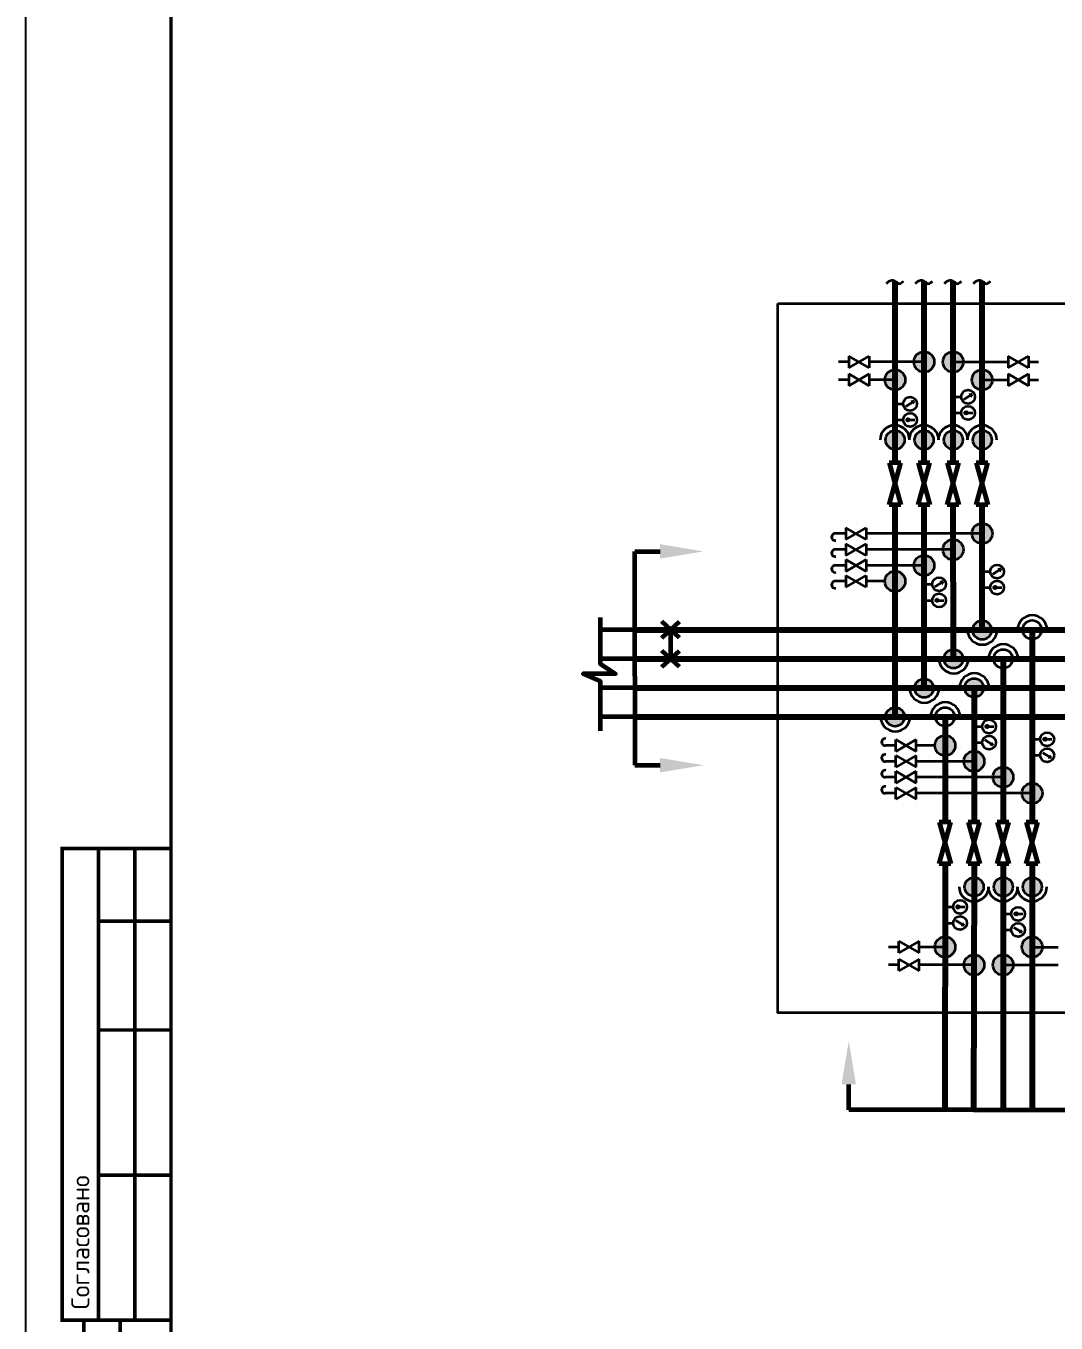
# Model space of a CAD drawing. Header units: millimetres. Extents: x 1642 to 8235, y 1174 to 5441.
# Drawn here: x 2909.9 to 3051.9, y 1263.3 to 1442.1 of the extents above; entities that cross this region are included whole.
import ezdxf
from ezdxf.enums import TextEntityAlignment as Align

# ---------------------------------------------------------------- set-up
doc = ezdxf.new("R2010")
doc.units = ezdxf.units.MM
for name, color, linetype, lineweight in [('7 тонкие', 7, 'Continuous', 20), ('Объекты проект.', 1, 'Continuous', 80), ('Размерный', 4, 'Continuous', 30), ('Размеры на чертеже', 250, 'Continuous', 25)]:
    doc.layers.add(name, color=color, linetype=linetype, lineweight=lineweight)
doc.styles.add('-ISOCPEUR-', font='isocpeur.TTF')
doc.styles.get("Standard").update_dxf_attribs({"font": 'arial.ttf'})
pattern_1 = [(0, (-263.652, -82.413), (0, 6.985), [5.08, -1.905]), (90, (-263.652, -82.413), (-6.985, 4e-16), [5.08, -1.905])]

# ---------------------------------------------------------------- blocks, each defined once
blk = doc.blocks.new('*U306')
blk.add_lwpolyline([(0, 123), (594, 123), (594, -297), (0, -297)], close=True)
at = {"const_width": 0.5}
blk.add_lwpolyline([(20, 118), (589, 118), (589, -292), (20, -292)], close=True, dxfattribs=at)
for points in [[(20, -207), (5, -207), (5, -142), (20, -142)], [(10, -142), (10, -207)], [(15, -142), (15, -207)], [(10, -152), (20, -152)], [(10, -167), (20, -167)], [(10, -187), (20, -187)], [(20, -292), (8, -292), (8, -207), (20, -207)], [(13, -207), (13, -292)]]:
    blk.add_lwpolyline(points, dxfattribs=at)
at = {"style": '-ISOCPEUR-'}
blk.add_text('Согласовано', height=2.5, rotation=90, dxfattribs=at).set_placement((7.5, -205.5), align=Align.MIDDLE_LEFT)
blk.add_attdef('РАЗРАБОТАЛ', text='', height=2.5).set_placement((424.5, -264.22), align=Align.MIDDLE_LEFT)
at = {"flags": 8}
for tag, height, p in [('ДАТА', 2.5, (464.07, -264.4)), ('ЛИСТ', 3, (560.39, -271.92)), ('ЛИСТОВ', 3, (577.89, -271.92))]:
    blk.add_attdef(tag, text='', height=height, dxfattribs=at).set_placement(p, align=Align.MIDDLE_CENTER)
for tag, p in [('ТЕПЛОВЫЕ_СЕТИ_001', (489.41, -270.98)), ('ИМЯ_ЧЕРТЕЖА_001', (491.51, -285.58))]:
    blk.add_attdef(tag, p, '', height=3, dxfattribs=at)
blk.add_attdef('ПРОВЕРИЛ', (424.75, -270.73), '', height=2.5)
at = {"style": '-ISOCPEUR-', "flags": 8}
blk.add_attdef('ФОРМАТ', text='', height=3, dxfattribs=at).set_placement((554.97, -294.75), align=Align.MIDDLE_CENTER)

msp = doc.modelspace()

# ---------------------------------------------------------------- hatches: boundary and pattern name
at = {"lineweight": 35}
h = msp.add_hatch(color=256, dxfattribs=at)
h.dxf.hatch_style = 1
h.paths.add_polyline_path([(3033.73, 1394.361, -0.4142136), (3032.318, 1395.773, -0.4142136), (3033.73, 1397.184)])
h.paths.add_polyline_path([(3033.73, 1394.361), (3033.73, 1397.184, -0.4142136), (3035.141, 1395.773, -0.4142136)])
h = msp.add_hatch(color=256, dxfattribs=at)
h.dxf.hatch_style = 1
h.paths.add_polyline_path([(3037.73, 1394.361, 0.4142136), (3039.141, 1395.773, 0.4142136), (3037.73, 1397.184)])
h.paths.add_polyline_path([(3037.73, 1394.361), (3037.73, 1397.184, 0.4142136), (3036.318, 1395.773, 0.4142136)])
h = msp.add_hatch(color=256, dxfattribs=at)
h.dxf.hatch_style = 1
h.paths.add_polyline_path([(3029.73, 1391.891, -0.4142136), (3028.318, 1393.303, -0.4142136), (3029.73, 1394.714)])
h.paths.add_polyline_path([(3029.73, 1391.891), (3029.73, 1394.714, -0.4142136), (3031.141, 1393.303, -0.4142136)])
h = msp.add_hatch(color=256, dxfattribs=at)
h.dxf.hatch_style = 1
h.paths.add_polyline_path([(3041.73, 1391.891, 0.4142136), (3043.141, 1393.303, 0.4142136), (3041.73, 1394.714)])
h.paths.add_polyline_path([(3041.73, 1391.891), (3041.73, 1394.714, 0.4142136), (3040.318, 1393.303, 0.4142136)])
h = msp.add_hatch(color=256, dxfattribs=at)
h.dxf.hatch_style = 1
h.paths.add_polyline_path([(3031.703, 1387.781, 1), (3031.32, 1387.781, 1)])
h = msp.add_hatch(color=256, dxfattribs=at)
h.dxf.hatch_style = 1
h.paths.add_polyline_path([(3039.703, 1388.741, 1), (3039.32, 1388.741, 1)])
h = msp.add_hatch(color=256, dxfattribs=at)
h.dxf.hatch_style = 1
h.paths.add_polyline_path([(3041.73, 1370.702, -0.4142136), (3040.318, 1372.113, -0.4142136), (3041.73, 1373.524)])
h.paths.add_polyline_path([(3041.73, 1370.702), (3041.73, 1373.524, -0.4142136), (3043.141, 1372.113, -0.4142136)])
h = msp.add_hatch(color=256, dxfattribs=at)
h.dxf.hatch_style = 1
h.paths.add_polyline_path([(3037.73, 1368.485, -0.4142136), (3036.318, 1369.896, -0.4142136), (3037.73, 1371.308)])
h.paths.add_polyline_path([(3037.73, 1368.485), (3037.73, 1371.308, -0.4142136), (3039.141, 1369.896, -0.4142136)])
h = msp.add_hatch(color=256, dxfattribs=at)
h.dxf.hatch_style = 1
h.paths.add_polyline_path([(3033.73, 1366.302, -0.4142136), (3032.318, 1367.714, -0.4142136), (3033.73, 1369.125)])
h.paths.add_polyline_path([(3033.73, 1366.302), (3033.73, 1369.125, -0.4142136), (3035.141, 1367.714, -0.4142136)])
h = msp.add_hatch(color=256, dxfattribs=at)
h.dxf.hatch_style = 1
h.paths.add_polyline_path([(3029.73, 1364.12, -0.4142136), (3028.318, 1365.531, -0.4142136), (3029.73, 1366.943)])
h.paths.add_polyline_path([(3029.73, 1364.12), (3029.73, 1366.943, -0.4142136), (3031.141, 1365.531, -0.4142136)])
h = msp.add_hatch(color=256, dxfattribs=at)
h.dxf.hatch_style = 1
h.paths.add_polyline_path([(3043.703, 1364.663, 1), (3043.32, 1364.663, 1)])
h = msp.add_hatch(color=256, dxfattribs=at)
h.dxf.hatch_style = 1
h.paths.add_polyline_path([(3035.703, 1362.907, 1), (3035.32, 1362.907, 1)])
h = msp.add_hatch(dxfattribs=at)
h.set_pattern_fill('ANGLE', color=1)
h.set_pattern_definition(pattern_1)
h.paths.add_polyline_path([(3047.314, 1358.845), (3049.931, 1358.845, 1)])
h.paths.add_polyline_path([(3049.931, 1358.845), (3048.623, 1358.845), (3048.623, 1357.537, 0.4142136)])
h.paths.add_polyline_path([(3048.623, 1358.845), (3047.314, 1358.845, 0.4142136), (3048.623, 1357.537)])
h = msp.add_hatch(color=256, dxfattribs=at)
h.dxf.hatch_style = 1
h.paths.add_polyline_path([(3042.213, 1345.52, 1), (3042.596, 1345.52, 1)])
h = msp.add_hatch(color=256, dxfattribs=at)
h.dxf.hatch_style = 1
h.paths.add_polyline_path([(3036.623, 1344.308, 0.4142136), (3035.211, 1342.896, 0.4142136), (3036.623, 1341.485)])
h.paths.add_polyline_path([(3036.623, 1344.308), (3036.623, 1341.485, 0.4142136), (3038.034, 1342.896, 0.4142136)])
h = msp.add_hatch(color=256, dxfattribs=at)
h.dxf.hatch_style = 1
h.paths.add_polyline_path([(3050.213, 1343.764, 1), (3050.596, 1343.764, 1)])
h = msp.add_hatch(color=256, dxfattribs=at)
h.dxf.hatch_style = 1
h.paths.add_polyline_path([(3040.623, 1342.125, 0.4142136), (3039.211, 1340.714, 0.4142136), (3040.623, 1339.302)])
h.paths.add_polyline_path([(3040.623, 1342.125), (3040.623, 1339.302, 0.4142136), (3042.034, 1340.714, 0.4142136)])
h = msp.add_hatch(color=256, dxfattribs=at)
h.dxf.hatch_style = 1
h.paths.add_polyline_path([(3044.623, 1339.942, 0.4142136), (3043.211, 1338.531, 0.4142136), (3044.623, 1337.12)])
h.paths.add_polyline_path([(3044.623, 1339.942), (3044.623, 1337.12, 0.4142136), (3046.034, 1338.531, 0.4142136)])
h = msp.add_hatch(color=256, dxfattribs=at)
h.dxf.hatch_style = 1
h.paths.add_polyline_path([(3048.623, 1337.726, 0.4142136), (3047.211, 1336.314, 0.4142136), (3048.623, 1334.903)])
h.paths.add_polyline_path([(3048.623, 1337.726), (3048.623, 1334.903, 0.4142136), (3050.034, 1336.314, 0.4142136)])
h = msp.add_hatch(color=256, dxfattribs=at)
h.dxf.hatch_style = 1
h.paths.add_polyline_path([(3038.213, 1320.646, 1), (3038.596, 1320.646, 1)])
h = msp.add_hatch(color=256, dxfattribs=at)
h.dxf.hatch_style = 1
h.paths.add_polyline_path([(3046.213, 1319.686, 1), (3046.596, 1319.686, 1)])
h = msp.add_hatch(color=256, dxfattribs=at)
h.dxf.hatch_style = 1
h.paths.add_polyline_path([(3036.623, 1316.536, 0.4142136), (3035.211, 1315.124, 0.4142136), (3036.623, 1313.713)])
h.paths.add_polyline_path([(3036.623, 1316.536), (3036.623, 1313.713, 0.4142136), (3038.034, 1315.124, 0.4142136)])
h = msp.add_hatch(color=256, dxfattribs=at)
h.dxf.hatch_style = 1
h.paths.add_polyline_path([(3048.623, 1316.536, -0.4142136), (3050.034, 1315.124, -0.4142136), (3048.623, 1313.713)])
h.paths.add_polyline_path([(3048.623, 1316.536), (3048.623, 1313.713, -0.4142136), (3047.211, 1315.124, -0.4142136)])
h = msp.add_hatch(color=256, dxfattribs=at)
h.dxf.hatch_style = 1
h.paths.add_polyline_path([(3040.623, 1314.066, 0.4142136), (3039.211, 1312.655, 0.4142136), (3040.623, 1311.243)])
h.paths.add_polyline_path([(3040.623, 1314.066), (3040.623, 1311.243, 0.4142136), (3042.034, 1312.655, 0.4142136)])
h = msp.add_hatch(color=256, dxfattribs=at)
h.dxf.hatch_style = 1
h.paths.add_polyline_path([(3044.623, 1314.066, -0.4142136), (3046.034, 1312.655, -0.4142136), (3044.623, 1311.243)])
h.paths.add_polyline_path([(3044.623, 1314.066), (3044.623, 1311.243, -0.4142136), (3043.211, 1312.655, -0.4142136)])
at = {"layer": 'Объекты проект.'}
h = msp.add_hatch(color=6, dxfattribs=at)
h.dxf.hatch_style = 1
h.paths.add_polyline_path([(3029.73, 1383.707), (3029.73, 1386.323, -0.4142136), (3031.038, 1385.015, -0.4142136)])
h.paths.add_polyline_path([(3029.73, 1383.707, -0.4142136), (3028.421, 1385.015, -0.4142136), (3029.73, 1386.323)])
h = msp.add_hatch(color=4, dxfattribs=at)
h.dxf.hatch_style = 1
h.paths.add_polyline_path([(3033.73, 1383.707), (3033.73, 1386.323, -0.4142136), (3035.038, 1385.015, -0.4142136)])
h.paths.add_polyline_path([(3033.73, 1383.707, -0.4142136), (3032.421, 1385.015, -0.4142136), (3033.73, 1386.323)])
h = msp.add_hatch(color=5, dxfattribs=at)
h.dxf.hatch_style = 1
h.paths.add_polyline_path([(3037.73, 1383.707, -0.4072342), (3036.453, 1385.015, -0.4072342), (3037.73, 1386.323)])
h.paths.add_polyline_path([(3037.73, 1383.707), (3037.73, 1386.323, -0.4212276), (3039.069, 1385.015, -0.4212276)])
h = msp.add_hatch(color=1, dxfattribs=at)
h.dxf.hatch_style = 1
h.paths.add_polyline_path([(3041.73, 1383.707, -0.4072342), (3040.453, 1385.015, -0.4072342), (3041.73, 1386.323)])
h.paths.add_polyline_path([(3041.73, 1383.707), (3041.73, 1386.323, -0.4212276), (3043.069, 1385.015, -0.4212276)])
h = msp.add_hatch(color=1, dxfattribs=at)
h.dxf.hatch_style = 1
h.paths.add_polyline_path([(3043.038, 1358.812, 0.0063426), (3043.037, 1358.845), (3040.422, 1358.845, 0.0063426), (3040.421, 1358.812, 1)])
h.paths.add_polyline_path([(3041.73, 1360.12), (3041.73, 1358.845), (3043.037, 1358.845, 0.4068022)])
h.paths.add_polyline_path([(3041.73, 1360.12, 0.4068022), (3040.422, 1358.845), (3041.73, 1358.845)])
h = msp.add_hatch(color=5, dxfattribs=at)
h.dxf.hatch_style = 1
h.paths.add_polyline_path([(3039.095, 1354.845), (3036.479, 1354.845, 1)])
h.paths.add_polyline_path([(3037.785, 1356.153, 0.4136599), (3036.479, 1354.845), (3037.787, 1354.845)])
h.paths.add_polyline_path([(3037.785, 1356.153), (3037.787, 1354.845), (3039.095, 1354.845, 0.4147674)])
h = msp.add_hatch(dxfattribs=at)
h.set_pattern_fill('ANGLE', color=5)
h.set_pattern_definition(pattern_1)
h.paths.add_polyline_path([(3043.314, 1354.845), (3045.931, 1354.845, 1)])
h.paths.add_polyline_path([(3045.931, 1354.845), (3044.623, 1354.845), (3044.623, 1353.537, 0.4142136)])
h.paths.add_polyline_path([(3044.623, 1354.845), (3043.314, 1354.845, 0.4142136), (3044.623, 1353.537)])
h = msp.add_hatch(color=4, dxfattribs=at)
h.dxf.hatch_style = 1
h.paths.add_polyline_path([(3032.421, 1350.812), (3035.038, 1350.812, -1)])
h.paths.add_polyline_path([(3035.038, 1350.812), (3033.73, 1350.812), (3033.73, 1352.12, -0.4142136)])
h.paths.add_polyline_path([(3033.73, 1350.812), (3032.421, 1350.812, -0.4142136), (3033.73, 1352.12)])
h = msp.add_hatch(color=4, dxfattribs=at)
h.dxf.hatch_style = 1
h.paths.add_polyline_path([(3039.314, 1350.845), (3041.931, 1350.845, 1)])
h.paths.add_polyline_path([(3041.931, 1350.845), (3040.623, 1350.845), (3040.623, 1349.537, 0.4142136)])
h.paths.add_polyline_path([(3040.623, 1350.845), (3039.314, 1350.845, 0.4142136), (3040.623, 1349.537)])
h = msp.add_hatch(color=6, dxfattribs=at)
h.dxf.hatch_style = 1
h.paths.add_polyline_path([(3029.73, 1348.153, 0.4142136), (3028.421, 1346.845), (3029.73, 1346.845)])
h.paths.add_polyline_path([(3029.73, 1348.153), (3029.73, 1346.845), (3031.038, 1346.845, 0.4142136)])
h.paths.add_polyline_path([(3031.038, 1346.845), (3029.73, 1346.845), (3028.421, 1346.845, 1)])
h = msp.add_hatch(dxfattribs=at)
h.set_pattern_fill('ANGLE', color=6)
h.set_pattern_definition(pattern_1)
h.paths.add_polyline_path([(3035.314, 1346.845), (3037.931, 1346.845, 1)])
h.paths.add_polyline_path([(3037.931, 1346.845), (3036.623, 1346.845), (3036.623, 1345.537, 0.4142136)])
h.paths.add_polyline_path([(3036.623, 1346.845), (3035.314, 1346.845, 0.4142136), (3036.623, 1345.537)])
h = msp.add_hatch(color=4, dxfattribs=at)
h.dxf.hatch_style = 1
h.paths.add_polyline_path([(3040.623, 1324.72), (3040.623, 1322.104, 0.4142136), (3041.931, 1323.412, 0.4142136)])
h.paths.add_polyline_path([(3040.623, 1324.72, 0.4142136), (3039.314, 1323.412, 0.4142136), (3040.623, 1322.104)])
h = msp.add_hatch(color=5, dxfattribs=at)
h.dxf.hatch_style = 1
h.paths.add_polyline_path([(3044.623, 1324.72, 0.4072342), (3043.346, 1323.412, 0.4072342), (3044.623, 1322.104)])
h.paths.add_polyline_path([(3044.623, 1324.72), (3044.623, 1322.104, 0.4212276), (3045.962, 1323.412, 0.4212276)])
h = msp.add_hatch(color=1, dxfattribs=at)
h.dxf.hatch_style = 1
h.paths.add_polyline_path([(3048.623, 1324.72, 0.4072342), (3047.346, 1323.412, 0.4072342), (3048.623, 1322.104)])
h.paths.add_polyline_path([(3048.623, 1324.72), (3048.623, 1322.104, 0.4212276), (3049.962, 1323.412, 0.4212276)])

# ---------------------------------------------------------------- linework, layer by layer
at = {"color": 18, "lineweight": 35, "true_color": 0x000000}
for p, q in [((3023.346, 1396.581), (3023.346, 1394.964)), ((3023.346, 1394.964), (3026.142, 1396.581)), ((3026.142, 1394.964), (3023.346, 1396.581)), ((3026.142, 1396.581), (3026.142, 1394.964)), ((3045.317, 1396.581), (3045.317, 1394.964)), ((3048.113, 1394.964), (3045.317, 1396.581)), ((3045.317, 1394.964), (3048.113, 1396.581)), ((3048.113, 1396.581), (3048.113, 1394.964)), ((3023.346, 1395.773), (3021.947, 1395.773)), ((3033.73, 1395.773), (3026.142, 1395.773)), ((3037.73, 1395.773), (3045.317, 1395.773)), ((3048.113, 1395.773), (3049.512, 1395.773)), ((3023.346, 1393.303), (3021.947, 1393.303)), ((3023.346, 1394.112), (3023.346, 1392.494)), ((3023.346, 1392.494), (3026.142, 1394.112)), ((3026.142, 1392.494), (3023.346, 1394.112)), ((3026.142, 1394.112), (3026.142, 1392.494)), ((3029.73, 1393.303), (3026.142, 1393.303)), ((3041.73, 1393.303), (3045.317, 1393.303)), ((3045.317, 1394.112), (3045.317, 1392.494)), ((3048.113, 1392.494), (3045.317, 1394.112)), ((3045.317, 1392.494), (3048.113, 1394.112)), ((3048.113, 1394.112), (3048.113, 1392.494)), ((3048.113, 1393.303), (3049.512, 1393.303)), ((3039.223, 1390.595), (3040.36, 1391.317)), ((3040.36, 1391.317), (3039.952, 1391.247)), ((3040.36, 1391.317), (3040.123, 1390.977)), ((3029.73, 1389.996), (3030.855, 1389.996)), ((3031.223, 1389.635), (3032.36, 1390.356)), ((3032.36, 1390.356), (3031.952, 1390.286)), ((3032.36, 1390.356), (3032.123, 1390.017)), ((3037.73, 1390.956), (3038.855, 1390.956)), ((3029.73, 1387.781), (3030.855, 1387.781)), ((3031.511, 1387.781), (3032.464, 1387.781)), ((3037.73, 1388.741), (3038.855, 1388.741)), ((3039.511, 1388.741), (3040.464, 1388.741)), ((3022.933, 1372.113), (3021.534, 1372.113)), ((3022.933, 1372.922), (3022.933, 1371.304)), ((3022.933, 1371.304), (3025.729, 1372.922)), ((3025.729, 1371.304), (3022.933, 1372.922)), ((3025.729, 1372.922), (3025.729, 1371.304)), ((3041.73, 1372.113), (3025.729, 1372.113)), ((3022.933, 1369.896), (3021.534, 1369.896)), ((3022.933, 1370.705), (3022.933, 1369.087)), ((3022.933, 1369.087), (3025.729, 1370.705)), ((3025.729, 1369.087), (3022.933, 1370.705)), ((3025.729, 1370.705), (3025.729, 1369.087)), ((3037.73, 1369.896), (3025.729, 1369.896)), ((3022.933, 1368.523), (3022.933, 1366.905)), ((3022.933, 1366.905), (3025.729, 1368.523)), ((3025.729, 1366.905), (3022.933, 1368.523)), ((3025.729, 1368.523), (3025.729, 1366.905)), ((3022.933, 1367.714), (3021.534, 1367.714)), ((3022.933, 1366.34), (3022.933, 1364.722)), ((3022.933, 1364.722), (3025.729, 1366.34)), ((3025.729, 1364.722), (3022.933, 1366.34)), ((3033.73, 1367.714), (3025.729, 1367.714)), ((3025.729, 1366.34), (3025.729, 1364.722)), ((3041.73, 1366.877), (3042.855, 1366.877)), ((3043.223, 1366.516), (3044.36, 1367.238)), ((3044.36, 1367.238), (3043.952, 1367.168)), ((3044.36, 1367.238), (3044.123, 1366.899)), ((3022.933, 1365.531), (3021.534, 1365.531)), ((3028.318, 1365.531), (3025.729, 1365.531)), ((3033.73, 1365.121), (3034.855, 1365.121)), ((3035.223, 1364.761), (3036.36, 1365.482)), ((3036.36, 1365.482), (3035.952, 1365.412)), ((3036.36, 1365.482), (3036.123, 1365.143)), ((3041.73, 1364.663), (3042.855, 1364.663)), ((3043.511, 1364.663), (3044.464, 1364.663)), ((3033.73, 1362.907), (3034.855, 1362.907)), ((3035.511, 1362.907), (3036.464, 1362.907)), ((3040.623, 1345.52), (3041.749, 1345.52)), ((3042.404, 1345.52), (3043.358, 1345.52)), ((3029.826, 1342.896), (3028.427, 1342.896)), ((3029.826, 1342.087), (3029.826, 1343.705)), ((3029.826, 1343.705), (3032.622, 1342.087)), ((3032.622, 1343.705), (3029.826, 1342.087)), ((3032.622, 1342.087), (3032.622, 1343.705)), ((3035.211, 1342.896), (3032.622, 1342.896)), ((3040.623, 1343.306), (3041.749, 1343.306)), ((3042.116, 1343.667), (3043.253, 1342.945)), ((3043.253, 1342.945), (3042.845, 1343.015)), ((3043.253, 1342.945), (3043.016, 1343.284)), ((3048.623, 1343.764), (3049.749, 1343.764)), ((3050.404, 1343.764), (3051.358, 1343.764)), ((3029.826, 1339.905), (3029.826, 1341.523)), ((3029.826, 1341.523), (3032.622, 1339.905)), ((3032.622, 1341.523), (3029.826, 1339.905)), ((3032.622, 1339.905), (3032.622, 1341.523)), ((3048.623, 1341.55), (3049.749, 1341.55)), ((3050.116, 1341.911), (3051.253, 1341.189)), ((3051.253, 1341.189), (3050.845, 1341.259)), ((3051.253, 1341.189), (3051.016, 1341.528)), ((3029.826, 1340.714), (3028.427, 1340.714)), ((3029.826, 1337.722), (3029.826, 1339.34)), ((3029.826, 1339.34), (3032.622, 1337.722)), ((3032.622, 1339.34), (3029.826, 1337.722)), ((3040.623, 1340.714), (3032.622, 1340.714)), ((3032.622, 1337.722), (3032.622, 1339.34)), ((3029.826, 1338.531), (3028.427, 1338.531)), ((3044.623, 1338.531), (3032.622, 1338.531)), ((3029.826, 1336.314), (3028.427, 1336.314)), ((3029.826, 1335.505), (3029.826, 1337.123)), ((3029.826, 1337.123), (3032.622, 1335.505)), ((3032.622, 1337.123), (3029.826, 1335.505)), ((3032.622, 1335.505), (3032.622, 1337.123)), ((3048.623, 1336.314), (3032.622, 1336.314)), ((3036.623, 1320.646), (3037.749, 1320.646)), ((3038.404, 1320.646), (3039.358, 1320.646)), ((3044.623, 1319.686), (3045.749, 1319.686)), ((3046.404, 1319.686), (3047.358, 1319.686)), ((3036.623, 1318.432), (3037.749, 1318.432)), ((3038.116, 1318.792), (3039.253, 1318.071)), ((3039.253, 1318.071), (3038.845, 1318.141)), ((3039.253, 1318.071), (3039.016, 1318.41)), ((3046.116, 1317.832), (3047.253, 1317.111)), ((3030.239, 1314.315), (3030.239, 1315.933)), ((3030.239, 1315.933), (3033.035, 1314.315)), ((3033.035, 1315.933), (3030.239, 1314.315)), ((3033.035, 1314.315), (3033.035, 1315.933)), ((3044.623, 1317.471), (3045.749, 1317.471)), ((3047.253, 1317.111), (3046.845, 1317.181)), ((3047.253, 1317.111), (3047.016, 1317.45)), ((3030.239, 1315.124), (3028.84, 1315.124)), ((3036.623, 1315.124), (3033.035, 1315.124)), ((3048.623, 1315.124), (3052.21, 1315.124)), ((3030.239, 1312.655), (3028.84, 1312.655)), ((3030.239, 1311.846), (3030.239, 1313.464)), ((3030.239, 1313.464), (3033.035, 1311.846)), ((3033.035, 1313.464), (3030.239, 1311.846)), ((3033.035, 1311.846), (3033.035, 1313.464)), ((3040.623, 1312.655), (3033.035, 1312.655)), ((3044.623, 1312.655), (3052.21, 1312.655))]:
    msp.add_line(p, q, dxfattribs=at)
at = {"lineweight": 60}
for p, q in [((3030.532, 1381.862), (3028.927, 1381.862)), ((3028.927, 1376.082), (3030.532, 1381.862)), ((3028.927, 1381.862), (3030.532, 1376.082)), ((3034.532, 1381.862), (3032.927, 1381.862)), ((3032.927, 1376.082), (3034.532, 1381.862)), ((3032.927, 1381.862), (3034.532, 1376.082)), ((3038.532, 1381.862), (3036.927, 1381.862)), ((3036.927, 1376.082), (3038.532, 1381.862)), ((3036.927, 1381.862), (3038.532, 1376.082)), ((3042.532, 1381.862), (3040.927, 1381.862)), ((3040.927, 1376.082), (3042.532, 1381.862)), ((3040.927, 1381.862), (3042.532, 1376.082)), ((3030.532, 1376.082), (3028.927, 1376.082)), ((3034.532, 1376.082), (3032.927, 1376.082)), ((3038.532, 1376.082), (3036.927, 1376.082)), ((3042.532, 1376.082), (3040.927, 1376.082)), ((2993.831, 1352.447), (2993.839, 1369.658)), ((2993.839, 1369.658), (2997.332, 1369.657)), ((3000.024, 1357.72), (2997.565, 1359.97)), ((2997.565, 1357.72), (3000.024, 1359.97)), ((2998.795, 1354.845), (2998.795, 1358.845)), ((3000.024, 1353.72), (2997.565, 1355.97)), ((2997.565, 1353.72), (3000.024, 1355.97)), ((2993.831, 1352.447), (2993.836, 1340.18)), ((2993.839, 1340.18), (2997.332, 1340.182)), ((3037.425, 1332.345), (3035.82, 1332.345)), ((3035.82, 1332.345), (3037.425, 1326.566)), ((3035.82, 1326.566), (3037.425, 1332.345)), ((3041.425, 1332.345), (3039.82, 1332.345)), ((3039.82, 1332.345), (3041.425, 1326.566)), ((3039.82, 1326.566), (3041.425, 1332.345)), ((3045.425, 1332.345), (3043.82, 1332.345)), ((3043.82, 1332.345), (3045.425, 1326.566)), ((3043.82, 1326.566), (3045.425, 1332.345)), ((3049.425, 1332.345), (3047.82, 1332.345)), ((3047.82, 1332.345), (3049.425, 1326.566)), ((3047.82, 1326.566), (3049.425, 1332.345)), ((3037.425, 1326.566), (3035.82, 1326.566)), ((3041.425, 1326.566), (3039.82, 1326.566)), ((3045.425, 1326.566), (3043.82, 1326.566)), ((3049.425, 1326.566), (3047.82, 1326.566)), ((3023.342, 1292.685), (3023.344, 1296.179)), ((3040.554, 1292.677), (3023.342, 1292.685)), ((3040.554, 1292.677), (3057.766, 1292.685))]:
    msp.add_line(p, q, dxfattribs=at)
at = {"color": 18, "lineweight": 35, "true_color": 0x000000}
msp.add_lwpolyline([(3013.546, 1403.823), (3063.914, 1403.823), (3063.914, 1306.062), (3013.546, 1306.062)], close=True, dxfattribs=at)
for centre, radius in [((3033.73, 1395.773), 1.411), ((3037.73, 1395.773), 1.411), ((3029.73, 1393.303), 1.411), ((3041.73, 1393.303), 1.411), ((3039.801, 1390.956), 0.946), ((3031.801, 1389.996), 0.946), ((3039.801, 1388.741), 0.946), ((3031.801, 1387.781), 0.946), ((3031.511, 1387.781), 0.192), ((3039.511, 1388.741), 0.192), ((3029.73, 1385.015), 1.308), ((3033.73, 1385.015), 1.308), ((3037.761, 1385.015), 1.308), ((3041.761, 1385.015), 1.308), ((3041.73, 1372.113), 1.411), ((3037.73, 1369.896), 1.411), ((3033.73, 1367.714), 1.411), ((3043.801, 1366.877), 0.946), ((3029.73, 1365.531), 1.411), ((3035.801, 1365.121), 0.946), ((3043.801, 1364.663), 0.946), ((3043.511, 1364.663), 0.192), ((3035.801, 1362.907), 0.946), ((3035.511, 1362.907), 0.192), ((3041.73, 1358.812), 1.308), ((3048.623, 1358.845), 1.308), ((3037.787, 1354.845), 1.308), ((3044.623, 1354.845), 1.308), ((3033.73, 1350.812), 1.308), ((3040.623, 1350.845), 1.308), ((3029.73, 1346.845), 1.308), ((3036.623, 1346.845), 1.308), ((3042.695, 1345.52), 0.946), ((3042.404, 1345.52), 0.192), ((3050.695, 1343.764), 0.946), ((3036.623, 1342.896), 1.411), ((3042.695, 1343.306), 0.946), ((3050.404, 1343.764), 0.192), ((3040.623, 1340.714), 1.411), ((3050.695, 1341.55), 0.946), ((3044.623, 1338.531), 1.411), ((3048.623, 1336.314), 1.411), ((3040.623, 1323.412), 1.308), ((3044.654, 1323.412), 1.308), ((3048.654, 1323.412), 1.308), ((3038.695, 1320.646), 0.946), ((3038.404, 1320.646), 0.192), ((3046.695, 1319.686), 0.946), ((3046.404, 1319.686), 0.192), ((3038.695, 1318.432), 0.946), ((3046.695, 1317.471), 0.946), ((3036.623, 1315.124), 1.411), ((3048.623, 1315.124), 1.411), ((3040.623, 1312.655), 1.411), ((3044.623, 1312.655), 1.411)]:
    msp.add_circle(centre, radius, dxfattribs=at)
for centre, radius, start, end in [((3029.698, 1384.982), 2.044, 0.93023, 179.06977), ((3033.698, 1384.982), 2.044, 0.93023, 179.06977), ((3037.73, 1384.982), 2.044, 0.93023, 179.06977), ((3041.73, 1384.982), 2.044, 0.93023, 179.06977), ((3021.455, 1371.64), 0.479, 80.47565, 282.05974), ((3021.455, 1369.424), 0.479, 80.47565, 282.05974), ((3021.455, 1367.241), 0.479, 80.47565, 282.05974), ((3021.455, 1365.059), 0.479, 80.47565, 282.05974), ((3048.654, 1358.812), 2.044, 0.93023, 179.06977), ((3041.761, 1358.845), 2.044, 180.93023, 359.06977), ((3044.654, 1354.812), 2.044, 0.93023, 179.06977), ((3037.818, 1354.878), 2.044, 180.93023, 359.06977), ((3040.654, 1350.812), 2.044, 0.93023, 179.06977), ((3033.761, 1350.845), 2.044, 180.93023, 359.06977), ((3036.654, 1346.812), 2.044, 0.93023, 179.06977), ((3029.761, 1346.878), 2.044, 180.93023, 359.06977), ((3028.348, 1343.369), 0.479, 77.94026, 279.52435), ((3028.348, 1341.186), 0.479, 77.94026, 279.52435), ((3028.348, 1339.003), 0.479, 77.94026, 279.52435), ((3028.348, 1336.787), 0.479, 77.94026, 279.52435), ((3040.591, 1323.445), 2.044, 180.93023, 359.06977), ((3044.623, 1323.445), 2.044, 180.93023, 359.06977), ((3048.623, 1323.445), 2.044, 180.93023, 359.06977)]:
    msp.add_arc(centre, radius, start, end, dxfattribs=at)
for points in [[(3028.557, 1406.599), (3029.471, 1407.058), (3030.301, 1406.555), (3030.873, 1406.895)], [(3032.557, 1406.599), (3033.471, 1407.058), (3034.301, 1406.555), (3034.873, 1406.895)], [(3036.557, 1406.599), (3037.471, 1407.058), (3038.301, 1406.555), (3038.873, 1406.895)], [(3040.557, 1406.599), (3041.471, 1407.058), (3042.301, 1406.555), (3042.873, 1406.895)]]:
    msp.add_spline(points, degree=3, dxfattribs=at)
at = {"lineweight": 60}
msp.add_solid([(2997.332, 1341.178), (3003.312, 1340.184), (2997.332, 1339.185)], dxfattribs=at)
at = {"layer": '7 тонкие', "lineweight": 60}
for p, q in [((2993.84, 1358.845), (2989.074, 1358.845)), ((2993.833, 1354.845), (2989.074, 1354.845)), ((2993.836, 1350.845), (2989.088, 1350.849)), ((2993.833, 1346.845), (2989.081, 1346.849))]:
    msp.add_line(p, q, dxfattribs=at)
msp.add_lwpolyline([(2989.074, 1360.558), (2989.074, 1354.157), (2991.188, 1352.793), (2986.738, 1352.793), (2989.089, 1351.763), (2989.083, 1344.924)], dxfattribs=at)
at = {"layer": 'Объекты проект.', "color": 6}
for p, q in [((3029.73, 1381.862), (3029.73, 1406.91)), ((3029.73, 1381.862), (3029.73, 1385.312)), ((3029.73, 1346.845), (3029.73, 1376.082)), ((2993.833, 1346.837), (3094.048, 1346.847)), ((3036.623, 1346.845), (3036.623, 1332.345)), ((3036.623, 1326.566), (3036.607, 1292.679))]:
    msp.add_line(p, q, dxfattribs=at)
at = {"layer": 'Объекты проект.', "color": 4}
for p, q in [((3033.73, 1381.862), (3033.73, 1406.91)), ((3033.73, 1381.862), (3033.73, 1385.312)), ((3033.73, 1350.845), (3033.73, 1376.082)), ((2993.836, 1350.845), (3094.048, 1350.845)), ((3040.623, 1350.845), (3040.623, 1332.345)), ((3040.623, 1326.566), (3040.554, 1292.677))]:
    msp.add_line(p, q, dxfattribs=at)
at = {"layer": 'Объекты проект.', "color": 5}
for p, q in [((3037.73, 1381.862), (3037.73, 1406.91)), ((3037.736, 1381.862), (3037.73, 1385.312)), ((3037.787, 1354.845), (3037.747, 1376.082)), ((2993.832, 1354.85), (3094.048, 1354.846)), ((3044.623, 1354.845), (3044.623, 1332.345)), ((3044.623, 1326.566), (3044.626, 1292.679))]:
    msp.add_line(p, q, dxfattribs=at)
at = {"layer": 'Объекты проект.', "color": 1}
for p, q in [((3041.73, 1381.862), (3041.73, 1406.91)), ((3041.73, 1381.862), (3041.73, 1385.312)), ((3041.73, 1358.812), (3041.73, 1376.082)), ((2993.84, 1358.845), (3094.048, 1358.845)), ((3048.623, 1358.845), (3048.623, 1332.345)), ((3048.623, 1326.566), (3048.626, 1292.681))]:
    msp.add_line(p, q, dxfattribs=at)
at = {"layer": 'Размерный', "color": 7, "lineweight": 30}
for points in [[(2997.332, 1368.66), (3003.312, 1369.654), (2997.332, 1370.654)], [(3024.34, 1296.178), (3023.346, 1302.159), (3022.347, 1296.179)]]:
    msp.add_solid(points, dxfattribs=at)

# ---------------------------------------------------------------- block references
at = {"layer": 'Размеры на чертеже', "lineweight": 90}
msp.add_blockref('*U306', (2909.904, 1470.682), dxfattribs=at)

doc.saveas('drawing.dxf')
